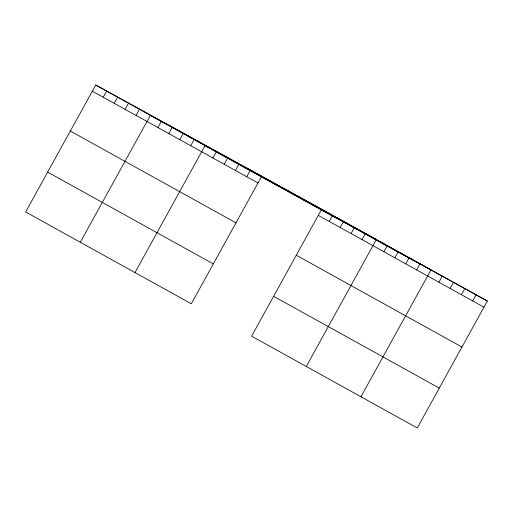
<?xml version="1.0" encoding="UTF-8"?>
<svg xmlns="http://www.w3.org/2000/svg" width="513" height="513" viewBox="0 0 513 513"><rect width="100%" height="100%" fill="white"/><g stroke="black" fill="none" stroke-linecap="round" stroke-linejoin="round"><path stroke-width="0.77" d="M321.689 209.221L95.726 85.023L25.65 211.972L191.311 303.779L261.386 176.831L487.35 301.028L417.274 427.977L251.614 336.169L321.689 209.221L487.35 301.028M103.267 97.239L106.659 91.083M114.2 103.299L117.592 97.143M125.134 109.359L128.526 103.203M136.067 115.419L139.459 109.263M80.317 242.264L150.392 115.322L376.356 239.52L306.28 366.462M157.933 127.532L161.326 121.382M168.867 133.592L172.259 127.442M179.8 139.651L183.199 133.502M190.733 145.711L194.132 139.562M134.99 272.563L205.065 145.621L431.023 269.812L360.947 396.761M212.933 158.017L216.326 151.861M224.194 164.256L227.592 158.107M235.461 170.502L238.859 164.346M246.727 176.741L250.126 170.592M329.224 221.436L332.623 215.28M340.157 227.496L343.556 221.34M351.091 233.556L354.489 227.4M362.024 239.609L365.423 233.46M383.897 251.729L387.289 245.58M394.83 257.789L398.223 251.639M405.764 263.849L409.156 257.699M416.697 269.909L420.089 263.759M438.891 282.214L442.289 276.058M450.157 288.453L453.556 282.304M461.424 294.699L464.823 288.543M472.691 300.939L476.083 294.789M247.119 168.238L412.785 260.046M170.297 126.012L335.957 217.82M95.726 85.023L261.386 176.831M318.291 215.377L483.951 307.184M92.327 91.179L257.994 182.987M296.29 255.237L461.95 347.045M70.326 131.039L235.986 222.847M273.615 296.302L439.275 388.11M47.651 172.111L213.318 263.919"/></g></svg>
